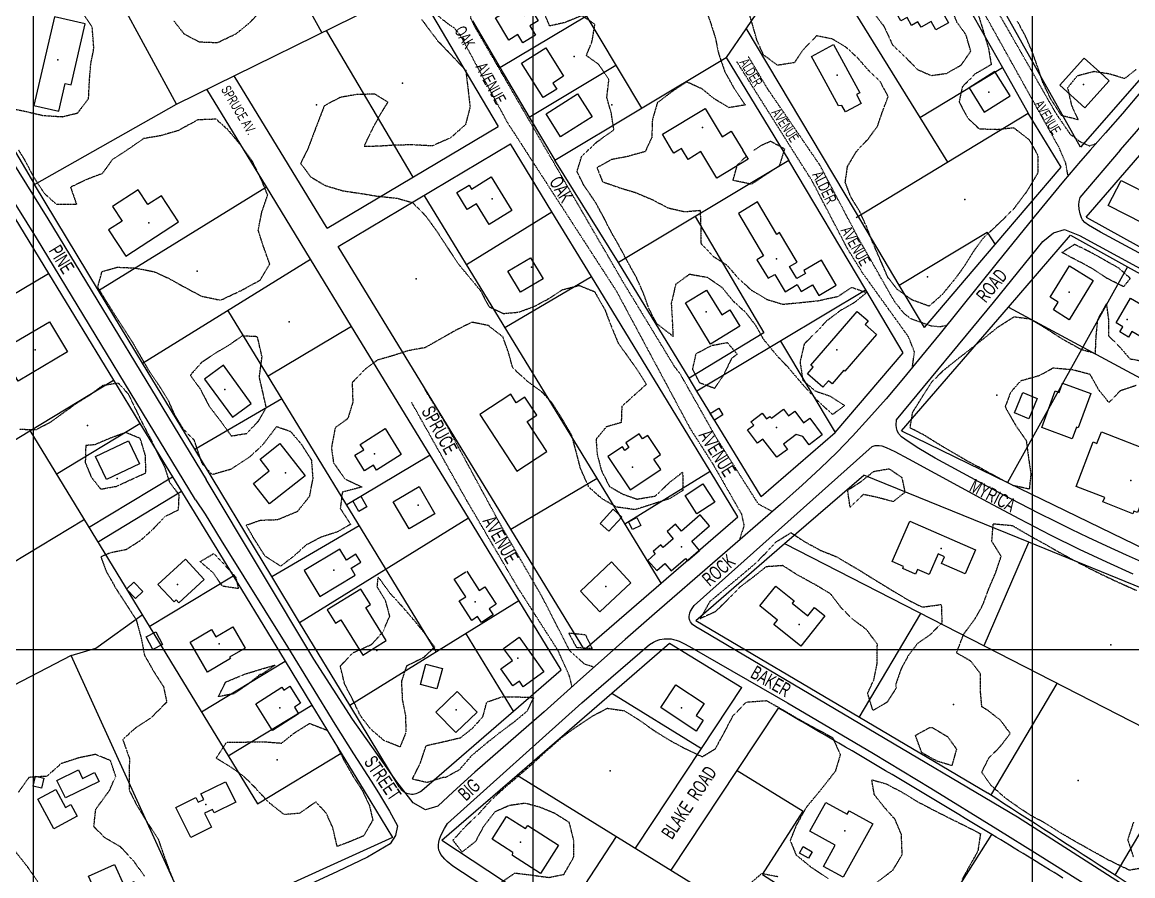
# Model space of a CAD drawing. Extents: x 1222984 to 1232016, y 177984 to 184016.
# Drawn here: x 1224489 to 1225600, y 179274 to 180128 of the extents above; entities that cross this region are included whole.
import ezdxf

# ---------------------------------------------------------------- set-up
doc = ezdxf.new("R2010")
doc.units = 0
doc.header["$MEASUREMENT"] = 0
doc.linetypes.add('BORDER', pattern=[0.625, 0.125, -0.125, 0.125, -0.125, 0, -0.125])
doc.linetypes.add('DASHED', pattern=[0.5, 0.25, -0.25])
doc.layers.get('0').update_dxf_attribs({"linetype": 'CONTINUOUS'})
for name, color, linetype in [('BLDGS', 4, 'CONTINUOUS'), ('GRIDS', 2, 'CONTINUOUS'), ('ID-SYB', 5, 'CONTINUOUS'), ('LOT-D', 7, 'CONTINUOUS'), ('LOT-L', 1, 'CONTINUOUS'), ('ROAD', 5, 'CONTINUOUS'), ('ROAD-D', 3, 'DASHED'), ('ROAD-N', 6, 'CONTINUOUS'), ('TREE-L', 3, 'BORDER')]:
    doc.layers.add(name, color=color, linetype=linetype)

# ---------------------------------------------------------------- blocks, each defined once
blk = doc.blocks.new('IP')
blk.add_point((0, 0))
blk = doc.blocks.new('ID')
at = {"layer": 'ID-SYB'}
blk.add_blockref('IP', (0, 0), dxfattribs=at)

msp = doc.modelspace()

# ---------------------------------------------------------------- linework, layer by layer
at = {"layer": 'BLDGS'}
for points, elevation in [([(1225397.2, 180160.5), (1225415.8, 180127.6), (1225403.2, 180120.5), (1225398.7, 180128.8), (1225388.5, 180123), (1225385.3, 180128.6), (1225378.9, 180124.9), (1225374.4, 180132.9), (1225368.2, 180129.4), (1225361.9, 180140.4), (1225397.2, 180160.5)], 141.4), ([(1224962.6, 180132.6), (1224984.9, 180145.8), (1224991.3, 180134.8), (1224999.3, 180139.5), (1225005.2, 180129.4), (1224996.9, 180124.5), (1225002.6, 180115), (1224989.7, 180107.4), (1224984.9, 180115.6), (1224975.8, 180110.2), (1224962.6, 180132.6)], 152.3), ([(1224551.8, 180126.3), (1224520.9, 180133.5), (1224500.3, 180044.7), (1224525.3, 180038.9), (1224531.7, 180066.6), (1224537.6, 180065.3), (1224551.8, 180126.3)], 51.4), ([(1225012.9, 180102.4), (1225030.7, 180074), (1225019.9, 180067.2), (1225023.8, 180061.2), (1225010.1, 180052.6), (1224988.4, 180087.1), (1225012.9, 180102.4)], 151.1), ([(1225328.5, 180046.8), (1225312.8, 180038.2), (1225309.1, 180044.7), (1225305.8, 180044.3), (1225287.3, 180078.1), (1225278.8, 180093.6), (1225300.8, 180105.8), (1225327.3, 180057.5), (1225323.7, 180055.6), (1225328.5, 180046.8)], 142.1), ([(1225567.3, 180078), (1225551.7, 180092.1), (1225550.9, 180091.1), (1225527.5, 180065), (1225552.5, 180042.5), (1225576.8, 180069.5), (1225567.3, 180078)], 134.7), ([(1225477.5, 180054.4), (1225462.4, 180078.6), (1225436.5, 180062.3), (1225451.6, 180038.1), (1225477.5, 180054.4)], 139.8), ([(1225013.1, 180036.3), (1225044.5, 180056.2), (1225059.1, 180033.3), (1225027.6, 180013.4), (1225013.1, 180036.3)], 150.9), ([(1225129.5, 180016), (1225172.2, 180041.7), (1225189.2, 180013.4), (1225198.4, 180018.9), (1225209.9, 179999.9)], 147.9), ([(1225139.1, 179999.9), (1225129.5, 180016)], 147.9), ([(1225146.1, 180000.1), (1225140.9, 179997), (1225139, 180000.1)], 147.9), ([(1225149.8, 179999.9), (1225148.7, 180001.7), (1225145.8, 179999.9)], 147.9), ([(1225209.8, 180000.1), (1225215.3, 179991), (1225183.9, 179972), (1225168, 179998.5), (1225155.2, 179990.8), (1225149.7, 180000.1)], 147.9), ([(1224978.9, 179939.7), (1224956.1, 179925.6), (1224943.3, 179946.4), (1224934.1, 179940.7), (1224923.8, 179957.5), (1224936, 179964.9), (1224938.3, 179961.1), (1224958.2, 179973.2), (1224978.9, 179939.7)], 161.1), ([(1225588.7, 179969.7), (1225623.3, 179952.1), (1225622.1, 179949.7), (1225630.4, 179945.5), (1225620.1, 179925.4), (1225612.3, 179929.3), (1225611, 179926.7), (1225575.9, 179944.6), (1225588.7, 179969.7)], 133.4), ([(1224592.3, 179893.8), (1224645, 179928.3), (1224628, 179954.4), (1224614.4, 179945.5), (1224604.7, 179960.4), (1224579.1, 179943.5), (1224588.6, 179929), (1224575.1, 179920.2), (1224592.3, 179893.8)], 52.5), ([(1225205.7, 179936.7), (1225230.9, 179894.3), (1225224.2, 179890.3), (1225235.3, 179871.7), (1225242.2, 179875.6), (1225252.5, 179858.2), (1225264.6, 179865.4), (1225268.6, 179858.6), (1225279.8, 179865.3), (1225286.2, 179854.5), (1225303.6, 179864.8), (1225288.7, 179889.8), (1225271.1, 179879.5), (1225272.7, 179876.6), (1225264.1, 179871.5), (1225256.9, 179883.6), (1225264.4, 179887.9), (1225246.9, 179917.4), (1225244.1, 179915.7), (1225224.9, 179948.1), (1225205.7, 179936.7)], 144.3), ([(1225010.1, 179871.1), (1224987.5, 179857.7), (1224974.8, 179879), (1224997.4, 179892.3), (1225010.1, 179871.1)], 149.8), ([(1225560.7, 179869.5), (1225536.6, 179830.3), (1225520.9, 179840), (1225525.8, 179847.9), (1225517.7, 179852.8), (1225536.9, 179884.2), (1225560.7, 179869.5)], 134.9), ([(1225207.1, 179823.8), (1225177.6, 179805.7), (1225152.5, 179847), (1225173.8, 179859.9), (1225188.9, 179835.2), (1225197.2, 179840.2), (1225207.1, 179823.8)], 145.7), ([(1225598.1, 179851.8), (1225619.7, 179839.3), (1225612.8, 179827.4), (1225618.7, 179823.9), (1225611.5, 179811.5), (1225599.5, 179818.5), (1225596.2, 179812.9), (1225587.4, 179818.2), (1225590.3, 179823.2), (1225583.7, 179827.1), (1225598.1, 179851.8)], 132.5), ([(1225278.2, 179784.6), (1225324.5, 179838.4), (1225335.4, 179829), (1225332.4, 179825.5), (1225344, 179815.4), (1225312.3, 179778.7), (1225311.1, 179779.8), (1225299.4, 179766.2), (1225295.8, 179769.2), (1225290.2, 179762.8), (1225274.7, 179776.2), (1225280.3, 179782.7), (1225278.2, 179784.6)], 140), ([(1224475.8, 179804.4), (1224516.1, 179828.3), (1224533.9, 179798.2), (1224484.7, 179768.9), (1224472.6, 179789.2), (1224481.6, 179794.5), (1224475.8, 179804.4)], 51.9), ([(1224671.3, 179770.9), (1224699.1, 179732.8), (1224717.9, 179746.5), (1224690.2, 179784.7), (1224671.3, 179770.9)], 49.5), ([(1225539.6, 179711.1), (1225509.3, 179722.2), (1225522.8, 179758.9), (1225526.7, 179757.4), (1225530.1, 179766.9), (1225558.4, 179756.5), (1225545.8, 179722.1), (1225543.9, 179722.8), (1225539.6, 179711.1)], 134.6), ([(1224946.7, 179735.4), (1224983.8, 179678.8), (1225013.7, 179698.3), (1224994.1, 179728.4), (1225003.7, 179734.6), (1224991.9, 179752.7), (1224983.3, 179747.1), (1224977.8, 179755.7), (1224946.7, 179735.4)], 147.6), ([(1225496.3, 179731.2), (1225482, 179737.2), (1225490.5, 179757.3), (1225504.8, 179751.3), (1225496.3, 179731.2)], 132.9), ([(1225185.9, 179741.7), (1225190.1, 179735.1), (1225181.6, 179729.8), (1225177.4, 179736.4), (1225185.9, 179741.7)], 136.7), ([(1225244, 179692.5), (1225230.2, 179710.7), (1225224.7, 179706.7), (1225214.6, 179719.9), (1225220.9, 179724.6), (1225218.2, 179728.1), (1225229.5, 179736.7), (1225233.8, 179731), (1225237.2, 179733.5), (1225238.6, 179731.7), (1225250.8, 179740.7), (1225255.9, 179734), (1225262, 179738.8), (1225270.9, 179726.9), (1225277.1, 179731.7), (1225289.6, 179715), (1225276.5, 179705.1), (1225270.1, 179713.5), (1225263.5, 179715.5), (1225250.6, 179705.8), (1225254.7, 179700.5), (1225244, 179692.5)], 138.3), ([(1224852, 179721.2), (1224868.2, 179695.4), (1224843.3, 179679.8), (1224840.2, 179684.8), (1224831.2, 179679.1), (1224821.7, 179694.5), (1224830.5, 179700), (1224827.1, 179705.5), (1224852, 179721.2)], 148.4), ([(1224606, 179686), (1224573.2, 179670.3), (1224562.1, 179693.3), (1224595, 179709.1), (1224606, 179686)], 64.6), ([(1225075, 179693.3), (1225097.2, 179660), (1225127.9, 179680.4), (1225121.1, 179690.7), (1225127.8, 179695.2), (1225114.9, 179714.4), (1225109.6, 179710.9), (1225106.2, 179716), (1225092.9, 179707.1), (1225096.1, 179702.2), (1225091.9, 179699.4), (1225089.5, 179703.1), (1225075, 179693.3)], 142.1), ([(1225623.1, 179683.4), (1225605, 179637.2), (1225601.5, 179638.6), (1225600.5, 179636.1), (1225570.5, 179647.8), (1225572.3, 179652.2), (1225543.6, 179663.4), (1225560.9, 179707.9), (1225564.5, 179706.5), (1225569, 179717.9), (1225622.3, 179697.2), (1225617.6, 179685.5), (1225623.1, 179683.4)], 131.2), ([(1224746.7, 179706.2), (1224772, 179674), (1224736.2, 179645.8), (1224720.1, 179666.3), (1224735.9, 179678.9), (1224726.8, 179690.5), (1224746.7, 179706.2)], 150.9), ([(1225152.2, 179654.2), (1225170, 179666), (1225181.9, 179647.7), (1225164.1, 179636), (1225152.2, 179654.2)], 139.1), ([(1224833.6, 179642.8), (1224825.5, 179638.4), (1224819.6, 179649.1), (1224827.7, 179653.6), (1224833.6, 179642.8)], 144.8), ([(1224860, 179647.9), (1224886, 179663.2), (1224901.8, 179636.1), (1224875.9, 179620.9), (1224860, 179647.9)], 147.4), ([(1225067.3, 179626.4), (1225080.4, 179640.5), (1225088.9, 179632.6), (1225075.9, 179618.5), (1225067.3, 179626.4)], 139.1), ([(1225108, 179624.4), (1225099.7, 179620.2), (1225095.7, 179627.9), (1225103.9, 179632.2), (1225108, 179624.4)], 138.1), ([(1225123.9, 179579.1), (1225131.9, 179586.1), (1225138.2, 179578.9), (1225152.5, 179591.2), (1225154.6, 179588.8), (1225166.8, 179599.4), (1225158.9, 179608.5), (1225176.7, 179624), (1225167.3, 179634.8), (1225148.7, 179618.6), (1225142.8, 179625.5), (1225134.3, 179618.1), (1225140.4, 179611), (1225130.3, 179602.1), (1225127.9, 179604.8), (1225120.4, 179598.2), (1225122.4, 179595.8), (1225114.9, 179589.3), (1225123.9, 179579.1)], 139.6), ([(1225377.2, 179628.5), (1225443.1, 179600), (1225432.6, 179575.9), (1225409, 179586.2), (1225412, 179593), (1225405.6, 179595.8), (1225396.6, 179575.2), (1225384.8, 179580.3), (1225382.8, 179575.5), (1225370.1, 179581.1), (1225371, 179583.3), (1225359.7, 179588.2), (1225377.2, 179628.5)], 149.5), ([(1224806.7, 179600.7), (1224771, 179579.1), (1224786.7, 179553.2), (1224822.1, 179574.6), (1224817.9, 179581.7), (1224827.7, 179587.6), (1224822.8, 179595.5), (1224813.3, 179589.7), (1224806.7, 179600.7)], 144.1), ([(1224645.5, 179546.9), (1224670.8, 179570.3), (1224652, 179590.6), (1224624.6, 179565.3), (1224640.7, 179547.9), (1224642.8, 179549.9), (1224645.5, 179546.9)], 145.4), ([(1225078.6, 179587.8), (1225098.1, 179567), (1225066.9, 179537.7), (1225047.4, 179558.5), (1225078.6, 179587.8)], 142.4), ([(1224933.8, 179578.5), (1224946.1, 179559.3), (1224951.8, 179563), (1224963.2, 179545.4), (1224956.2, 179540.9), (1224960.1, 179534.9), (1224948.3, 179527.2), (1224944.5, 179533.1), (1224938.7, 179529.3), (1224926.2, 179548.7), (1224932.7, 179552.9), (1224921.2, 179570.6)], 143.7), ([(1224921.2, 179570.6), (1224932.8, 179578)], 144.3), ([(1224602.2, 179551.1), (1224593, 179560.4), (1224600.3, 179567.6), (1224609.5, 179558.3), (1224602.2, 179551.1)], 138.6), ([(1224827.7, 179560.6), (1224794, 179539.7), (1224802.3, 179526.5), (1224807.7, 179529.8), (1224829.5, 179494.6), (1224853.1, 179509.3), (1224832.6, 179542.2), (1224837.4, 179545.2), (1224827.7, 179560.6)], 143.2), ([(1225292.2, 179533.7), (1225268, 179503.6), (1225241.2, 179525.2), (1225244.7, 179529.6), (1225227.2, 179543.8), (1225243.1, 179563.5), (1225261.3, 179548.9), (1225259.4, 179546.5), (1225275, 179533.9), (1225281.7, 179542.2), (1225292.2, 179533.7)], 137.6), ([(1224674.1, 179477.6), (1224656.7, 179507.5), (1224678.3, 179520.1), (1224682.5, 179512.8), (1224699.5, 179522.7), (1224711.9, 179501.6), (1224696.3, 179492.5), (1224697.2, 179491.1), (1224674.1, 179477.6)], 144.9), ([(1224629.2, 179505.3), (1224619.5, 179500), (1224612.8, 179512.7), (1224622.6, 179517.9), (1224629.2, 179505.3)], 139.2), ([(1224986.2, 179512.5), (1225011, 179477.7), (1224990.3, 179462.9), (1224986.5, 179468.5), (1224979.9, 179463.9), (1224967.9, 179480.7), (1224979.5, 179489), (1224970.6, 179501.3), (1224986.2, 179512.5)], 142.9), ([(1224909.3, 179481.1), (1224903.9, 179460.7), (1224887.3, 179465.1), (1224892.7, 179485.5), (1224909.3, 179481.1)], 139.6), ([(1225143.1, 179464.9), (1225171.3, 179446.1), (1225163.3, 179434.2), (1225170.5, 179429.4), (1225163.3, 179418.5), (1225127.9, 179442.2), (1225143.1, 179464.9)], 142.1), ([(1224756.6, 179463.3), (1224767.4, 179446.3), (1224761.1, 179442.3), (1224765.2, 179435.7), (1224739.2, 179419.2), (1224722.4, 179445.8), (1224748.7, 179462.4), (1224750.5, 179459.4), (1224756.6, 179463.3)], 140), ([(1224924, 179458), (1224944, 179437.5), (1224922.9, 179416.9), (1224902.9, 179437.5), (1224924, 179458)], 144.1), ([(1224532, 179351.6), (1224523.5, 179369.1), (1224545.1, 179379.6), (1224549.1, 179371.1), (1224561.2, 179377), (1224565.6, 179368), (1224532, 179351.6)], 136.1), ([(1224508, 179361.4), (1224499.7, 179363.3), (1224501.9, 179373.4), (1224510.2, 179371.5), (1224508, 179361.4)], 136.6), ([(1224657.4, 179311.8), (1224642.5, 179342.1), (1224662.6, 179352), (1224664.9, 179347.3), (1224670.5, 179350), (1224667.6, 179355.7), (1224692.2, 179367.8), (1224702.4, 179347.2), (1224680.9, 179336.7), (1224679.2, 179340.1), (1224671.3, 179336.2), (1224678.3, 179322.2), (1224657.4, 179311.8)], 138.5), ([(1224504.4, 179350.4), (1224522.5, 179360.1), (1224532.1, 179342.1), (1224537.5, 179345), (1224543.7, 179333.3), (1224520.3, 179320.7), (1224504.4, 179350.4)], 136.4), ([(1225293.3, 179347.1), (1225314.6, 179335.3), (1225316.5, 179338.6), (1225340.1, 179325.5), (1225310.4, 179272.1), (1225290.7, 179282.9), (1225302.5, 179304.2), (1225277.2, 179318.2), (1225293.3, 179347.1)], 135.2), ([(1225025.6, 179304.3), (1225007.5, 179275.8), (1224979.4, 179293.8), (1224979.8, 179296.9), (1224959, 179310.3), (1224973.5, 179333), (1224992.6, 179320.8), (1224994.7, 179324.1), (1225025.6, 179304.3)], 147.7), ([(1225279.6, 179297.7), (1225275.8, 179291.2), (1225266.7, 179296.4), (1225270.5, 179302.9), (1225279.6, 179297.7)], 128.9), ([(1224581, 179284.8), (1224590.6, 179263.4), (1224600.8, 179267.8), (1224606, 179256.2), (1224569.9, 179240.1), (1224555.2, 179273.3), (1224581, 179284.8)], 141.4)]:
    msp.add_lwpolyline(points, dxfattribs=dict(at, elevation=elevation))
at = {"layer": 'GRIDS'}
for points in [[(1224500, 180000), (1224500, 182000)], [(1225000, 182000), (1225000, 180000)], [(1225500, 180000), (1225500, 182000)], [(1224500, 178000), (1224500, 180000)], [(1225000, 180000), (1225000, 178000)], [(1225500, 178000), (1225500, 180000)], [(1223000, 179500), (1226000, 179500)]]:
    msp.add_lwpolyline(points, dxfattribs=at)
at = {"layer": 'LOT-L'}
for p, q in [((1224788.6, 180117.6), (1224692.5, 180292.4)), ((1224997.2, 180229.8), (1225108.5, 180041.9)), ((1224643.2, 180046), (1224552.4, 180213.5)), ((1225275.5, 180213), (1225213, 180121.4)), ((1225275.5, 180213), (1225415, 179988)), ((1225406.7, 180195.1), (1225469.9, 180082.7)), ((1224881.6, 180164.8), (1224909, 180118.4)), ((1224643.2, 180046), (1224861.2, 180153.3)), ((1224966.8, 180082.7), (1225053.6, 180134.6)), ((1225548.1, 180003), (1225474.3, 180134.4)), ((1224939.3, 180129.3), (1224966.8, 180082.7)), ((1225213, 180121.4), (1225193.4, 180092.7)), ((1225322.8, 179938.5), (1225213.5, 180122.2)), ((1224793.3, 180119.1), (1224879.8, 179972.9)), ((1224909, 180118.4), (1224938.4, 180068.6)), ((1225647.6, 180117), (1225548.1, 180003)), ((1224417.5, 180107.5), (1224501, 179965.5)), ((1225021.7, 179989.9), (1225193.4, 180092.7)), ((1225193.4, 180092.7), (1225256, 179989.7)), ((1224966.8, 180082.7), (1224996.2, 180033)), ((1224996.2, 180033), (1225083, 180084.9)), ((1225387.3, 180032.6), (1225469.9, 180082.7)), ((1225469.9, 180082.7), (1225495.6, 180036.9)), ((1224794, 179921.8), (1224700.9, 180074.4)), ((1224938.4, 180068.6), (1224965.1, 180023.6)), ((1224733.1, 179963.4), (1224673.6, 180060.9)), ((1224501, 179965.5), (1224643.2, 180046)), ((1224996.2, 180033), (1225021.7, 179989.9)), ((1225323.5, 179932.6), (1225495.6, 180036.9)), ((1225528.7, 179983), (1225495.6, 180036.9)), ((1224794, 179921.8), (1224965.1, 180023.6)), ((1224805.1, 179903.6), (1224977.5, 180006.2)), ((1225019, 179938.2), (1224977.5, 180006.2)), ((1225553.6, 179932.8), (1225611.7, 180000)), ((1225085.6, 179887.6), (1225021.7, 179989.9)), ((1225256, 179989.7), (1225085.6, 179887.6)), ((1225333.1, 179860.1), (1225256, 179989.7)), ((1225462.6, 179905.5), (1225528.7, 179983)), ((1224565.2, 179859.4), (1224501, 179965.5)), ((1224565.2, 179859.4), (1224733.1, 179963.4)), ((1224777.3, 179890.9), (1224733.1, 179963.4)), ((1225128.2, 179566.4), (1224891.2, 179954.9)), ((1224476.6, 179939.6), (1224515.1, 179876.4)), ((1224933.5, 179885.6), (1225019, 179938.2)), ((1225058.6, 179873.4), (1225019, 179938.2)), ((1225162.4, 179933.7), (1225231, 179817.2)), ((1225366.5, 179865), (1225322.8, 179938.5)), ((1225553.6, 179932.8), (1225678.9, 179863.7)), ((1225366.5, 179865), (1225454.5, 179917.8)), ((1225454.5, 179917.8), (1225462.6, 179905.5)), ((1225476.1, 179842.9), (1225538.2, 179914.9)), ((1225538.2, 179914.9), (1225595.1, 179883.2)), ((1224977.8, 179620.5), (1224805.1, 179903.6)), ((1225391.9, 179822.3), (1225462.6, 179905.5)), ((1224609.2, 179786.8), (1224777.3, 179890.9)), ((1224818.4, 179823.6), (1224777.3, 179890.9)), ((1225156.2, 179771.9), (1225085.6, 179887.6)), ((1224435.4, 179829.3), (1224515.1, 179876.4)), ((1224515.1, 179876.4), (1224580.2, 179769.7)), ((1225595.1, 179883.2), (1225475.1, 179667.3)), ((1225595.1, 179883.2), (1225646.1, 179854.9)), ((1224971.9, 179822.6), (1225058.6, 179873.4)), ((1225177.4, 179678.6), (1225058.6, 179873.4)), ((1225391.9, 179822.3), (1225366.5, 179865)), ((1224609.2, 179786.8), (1224565.2, 179859.4)), ((1225333.5, 179860.3), (1225164.1, 179758.8)), ((1225370.5, 179797.2), (1225333.1, 179860.1)), ((1225369, 179718.9), (1225476.1, 179842.9)), ((1225476.1, 179842.9), (1225992.6, 179564.2)), ((1224903.1, 179498.1), (1224694.6, 179839.8)), ((1224818.4, 179823.6), (1224734.8, 179773.9)), ((1224897.1, 179694.5), (1224818.4, 179823.6)), ((1225231, 179817.2), (1225156.2, 179771.9)), ((1225247.6, 179808.8), (1225302.4, 179717.3)), ((1225302.4, 179717.3), (1225370.5, 179797.2)), ((1224661.4, 179700.6), (1224609.2, 179786.8)), ((1224496.4, 179719), (1224580.2, 179769.7)), ((1224580.2, 179769.7), (1224606.5, 179726.5)), ((1225164.1, 179758.8), (1225156.2, 179771.9)), ((1225228.5, 179653.3), (1225164.1, 179758.8)), ((1224661.4, 179700.6), (1224748.5, 179751.4)), ((1224522.7, 179675.8), (1224606.5, 179726.5)), ((1224606.5, 179726.5), (1224639.1, 179673.1)), ((1224273.3, 179583.9), (1224496.4, 179719)), ((1224496.3, 179719.2), (1224724.2, 179345.6)), ((1225228.5, 179653.3), (1225302.4, 179717.3)), ((1225369, 179718.9), (1225475.1, 179667.3)), ((1224738.6, 179573.2), (1224661.4, 179700.6)), ((1224897.1, 179694.5), (1224813.6, 179644.8)), ((1224935.3, 179631.9), (1224897.1, 179694.5)), ((1225091.9, 179626), (1225177.4, 179678.6)), ((1225205.2, 179633), (1225177.4, 179678.6)), ((1224555, 179622.2), (1224639.1, 179673.1)), ((1224639.1, 179673.1), (1224699.7, 179573.8)), ((1224977.8, 179620.5), (1225064.1, 179671.5)), ((1225251.8, 179606.2), (1225331.1, 179674.8)), ((1225496.2, 179607.5), (1225331.1, 179674.8)), ((1225475.1, 179667.3), (1225732.2, 179542.5)), ((1224564.2, 179607.7), (1224648, 179658.5)), ((1224766.4, 179527.3), (1224935.3, 179631.9)), ((1224959.7, 179591.9), (1224935.3, 179631.9)), ((1225051.5, 179500), (1225205.2, 179633)), ((1224331, 179497.4), (1224550.2, 179630.1)), ((1224738.6, 179573.2), (1224826.1, 179624.2)), ((1225051.4, 179499.9), (1224977.8, 179620.5)), ((1225162.9, 179529.2), (1225251.8, 179606.2)), ((1225251.8, 179606.2), (1225655.9, 179399)), ((1225451.7, 179504.1), (1225496.2, 179607.5)), ((1225721.2, 179515.9), (1225496.2, 179607.5)), ((1224985.7, 179549.3), (1224959.7, 179591.9)), ((1224615.9, 179523.1), (1224699.7, 179573.8)), ((1224699.7, 179573.8), (1224751.8, 179488.4)), ((1224766.4, 179527.3), (1224738.6, 179573.2)), ((1224816.6, 179444.5), (1224985.7, 179549.3)), ((1225028.1, 179479.7), (1224985.7, 179549.3)), ((1224562.4, 179501.4), (1224608.7, 179534.9)), ((1225326.5, 179432.2), (1225388.2, 179536.3)), ((1224816.6, 179444.5), (1224766.4, 179527.3)), ((1225162.9, 179529.2), (1225326.7, 179432.5)), ((1224980.5, 179438.5), (1224932.7, 179516.4)), ((1225723.8, 179514.5), (1225582.6, 179274.4)), ((1224537.6, 179494.1), (1224562.4, 179501.4)), ((1225078.9, 179456.5), (1225136.8, 179506.6)), ((1225136.8, 179506.6), (1225209.2, 179462.1)), ((1224537.6, 179494.1), (1224386.9, 179415.8)), ((1224661.6, 179222.4), (1224537.6, 179494.1)), ((1224668, 179437.7), (1224751.8, 179488.4)), ((1224751.8, 179488.4), (1224778.7, 179444.3)), ((1224980.5, 179438.5), (1225028.1, 179479.7)), ((1225458.4, 179354.1), (1225524.8, 179466.2)), ((1224984, 179374.4), (1225078.9, 179456.5)), ((1225078.9, 179456.5), (1225168.8, 179401)), ((1225168.8, 179401), (1225209.2, 179462.1)), ((1224694.9, 179393.6), (1224778.7, 179444.3)), ((1224778.7, 179444.3), (1224808, 179396.3)), ((1224866.1, 179362.6), (1224816.6, 179444.5)), ((1224888.8, 179359.1), (1224980.5, 179438.5)), ((1225204.3, 179379.1), (1225245.6, 179441.5)), ((1225326.7, 179432.5), (1225455.1, 179356.6)), ((1225102.7, 179301.2), (1225168.8, 179401)), ((1224724.2, 179345.6), (1224808, 179396.3)), ((1224808, 179396.3), (1224830.9, 179358.8)), ((1225138.2, 179279.3), (1225204.3, 179379.1)), ((1225204.3, 179379.1), (1225270.6, 179338.2)), ((1224908.7, 179309.2), (1224984, 179374.4)), ((1224984, 179374.4), (1225205.8, 179237.6)), ((1224830.9, 179358.8), (1224859.5, 179311.8)), ((1225229.9, 179275), (1225270.6, 179338.2)), ((1224859.5, 179311.8), (1224661.6, 179222.4)), ((1224908.7, 179309.2), (1225029.3, 179230.1)), ((1225029.3, 179230.1), (1225083.6, 179313)), ((1225374.8, 179181.8), (1225459.3, 179315)), ((1225229.9, 179275), (1225586.7, 179045.4))]:
    msp.add_line(p, q, dxfattribs=at)
for centre, radius, start, end in [((1219638.1, 169726.6), 11217.1, 58.73745, 60.0062), ((1224879, 179370.4), 15, 211.2055, 310.8924), ((1402409.2, 453496.4), 326290.2, 237.158226, 237.184865), ((1219638.1, 169726.6), 11217.1, 58.31121, 58.73745), ((1402409.2, 453496.4), 326290.2, 237.184865, 237.195021)]:
    msp.add_arc(centre, radius, start, end, dxfattribs=at)
at = {"layer": 'ROAD'}
for points, elevation in [([(1225779.2, 180395.9), (1225719, 180261.6), (1225688.1, 180193.5), (1225676.7, 180168.8), (1225667.4, 180149.1), (1225659.8, 180133.6), (1225653.5, 180121.2), (1225647.8, 180111.1), (1225642.2, 180102.1), (1225636, 180093.1), (1225628.5, 180083.2), (1225619.6, 180071.9), (1225609.8, 180060), (1225590.2, 180036.8), (1225573.2, 180017.2), (1225557.7, 179999.9)], 125.5), ([(1225587.9, 179999.9), (1225604.3, 180019.1), (1225612.8, 180029.3), (1225621.6, 180040.3), (1225630.8, 180052.4), (1225640.4, 180065.5), (1225650.2, 180079.7), (1225660.2, 180095.2), (1225670.3, 180111.8), (1225680.6, 180130.1), (1225691.5, 180150.6), (1225703.3, 180174.2), (1225716.4, 180201.4), (1225730.6, 180231.7), (1225744.9, 180263.1), (1225770.7, 180320.7), (1225789.1, 180362.6), (1225803, 180395.1)], 124.9), ([(1224662.2, 179650.1), (1224502.9, 179912.3), (1224463.7, 179975), (1224446.4, 180000.1)], 35.5), ([(1224471.7, 180000.1), (1224514.5, 179931.3), (1224672.9, 179670.3)], 41), ([(1225557.8, 180000.1), (1225548, 179989), (1225531, 179968.9), (1225501.7, 179933.3), (1225464.6, 179887.5), (1225407.5, 179816.4), (1225389, 179793.7), (1225371, 179771.8), (1225353.4, 179751.2), (1225336.3, 179731.7), (1225319.8, 179713.7), (1225304, 179697.3), (1225287.8, 179681.5), (1225269.6, 179664.7), (1225247.8, 179645.2), (1225121.5, 179535.8), (1225092.3, 179510.2), (1225047.7, 179470.4), (1225011.1, 179437.6), (1224941.8, 179377.4), (1224920.1, 179357.8), (1224904.6, 179343.3)], 125.5), ([(1225547.6, 179952.5), (1225588.1, 180000.1)], 124.9), ([(1226000.1, 179684.5), (1225966.7, 179702.9), (1225896.8, 179740.9), (1225636.9, 179880.7), (1225593.3, 179904.3), (1225568.2, 179918), (1225556.2, 179924.8), (1225552.3, 179927.5), (1225550.1, 179930.4), (1225549.2, 179932.2), (1225548.3, 179934.1), (1225547.6, 179936.2), (1225546.6, 179940.9), (1225546.4, 179945.3), (1225546.8, 179948.7), (1225547.6, 179952.5)], 98.5), ([(1225510.4, 179908.4), (1225521, 179917.1), (1225532, 179920.4), (1225547.1, 179914.5)], 126.7), ([(1225547.1, 179914.5), (1225862.9, 179742.7), (1226000.1, 179665.6)], 124.6), ([(1225461.1, 179847.6), (1225510.4, 179908.4)], 126.8), ([(1225363.9, 179730), (1225461.1, 179847.6)], 129.5), ([(1225615.3, 179585.2), (1225594.2, 179594.5), (1225574.3, 179603.6), (1225555.9, 179612.1), (1225538.9, 179620.3), (1225522.9, 179628.1), (1225506.6, 179636.3), (1225468.8, 179656), (1225446.2, 179668), (1225402.6, 179691.8), (1225386.2, 179701.3), (1225375.4, 179708.2), (1225369, 179713), (1225365.9, 179716.4), (1225364.5, 179719.3), (1225363.9, 179721.9), (1225363.6, 179724.7), (1225363.9, 179730)], 98.5), ([(1225161.3, 179544.2), (1225339.4, 179703.3)], 129.5), ([(1225339.4, 179703.3), (1225342.6, 179704.3), (1225344.4, 179704.5), (1225346.5, 179704.5), (1225349.1, 179704), (1225353.7, 179702.3), (1225362.1, 179698.3), (1225376, 179690.9), (1225455.1, 179647.9), (1225487, 179630.9), (1225517.8, 179615), (1225546.7, 179600.7), (1225574.1, 179587.8), (1225600.5, 179575.8)], 128.7), ([(1224863.7, 179367.8), (1224819.3, 179430.5), (1224780.6, 179490.4), (1224672.9, 179670.3)], 128.7), ([(1224662.2, 179650.1), (1224671.7, 179635.6), (1224687.9, 179609.1), (1224754.1, 179502.9), (1224801.6, 179425.5), (1224820.4, 179395.7), (1224838, 179368.2), (1224845.3, 179356.5), (1224856.3, 179338.2), (1224864.5, 179323.6)], 147.4), ([(1225169.4, 179519), (1225163, 179522.9), (1225159.7, 179525.3), (1225158.6, 179526.5), (1225157.8, 179527.7), (1225157.1, 179529), (1225156.7, 179530.3), (1225156.4, 179531.8), (1225156.3, 179533.4), (1225156.5, 179535), (1225157, 179536.7), (1225157.8, 179538.5), (1225160, 179542.3), (1225161.3, 179544.2)], 128.7), ([(1225116.7, 179505), (1225120.7, 179507.5), (1225122.7, 179508.6), (1225124.8, 179509.5), (1225126.9, 179510.2), (1225131.3, 179510.9), (1225135.9, 179510.9), (1225138.3, 179510.7), (1225140.8, 179510.3), (1225143.4, 179509.6), (1225146.2, 179508.5), (1225152.4, 179505.5), (1225159, 179501.8)], 130), ([(1226000.1, 179007.6), (1225824, 179115.1), (1225485, 179332.3), (1225169.4, 179519)], 99.9), ([(1224914.4, 179325.8), (1225049, 179446.8), (1225116.7, 179505)], 127.9), ([(1225159, 179501.8), (1225254.7, 179446.7), (1225284.7, 179429.2), (1225340.8, 179396.1), (1225398.2, 179361.4), (1225465.4, 179319.9), (1225505, 179295.3), (1225600.2, 179235.4), (1225761.7, 179132.8), (1225806.3, 179104.7), (1225871, 179064.4), (1225917.2, 179035.9), (1225979.7, 178996.6), (1226000.1, 178983.5)], 128.2), ([(1224904.6, 179343.3), (1224892.4, 179339.8), (1224880.1, 179346.5), (1224863.7, 179367.8)], 129.8), ([(1224864.5, 179323.6), (1224862.4, 179313.8), (1224857, 179305.7), (1224834.5, 179292.2)], 127.7), ([(1224919.6, 179283.2), (1224914.1, 179287.9), (1224911.7, 179290.2), (1224909.6, 179292.5), (1224907.9, 179294.8), (1224906.7, 179297.1), (1224905.9, 179299.4), (1224905.5, 179301.9), (1224905.5, 179304.5), (1224905.8, 179307.4), (1224906.5, 179310.3), (1224907.4, 179313.1), (1224908.6, 179315.9), (1224911.3, 179321), (1224914.4, 179325.8)], 128), ([(1224834.5, 179292.2), (1224804.3, 179277.9), (1224730.1, 179243.6), (1224698.7, 179228.6), (1224645.1, 179202.5), (1224571.1, 179167.6), (1224544, 179154.9)], 126.3), ([(1226000.1, 178577.3), (1225981.5, 178588.5), (1225956.4, 178604), (1225915.1, 178630.2), (1225888.1, 178647.6), (1225820.3, 178691.9), (1225729.2, 178751.7), (1225478, 178915.5), (1225414.5, 178957.1), (1225297.9, 179034.3), (1225181.6, 179111.3), (1225054.1, 179195.1), (1224919.6, 179283.2)], 97.9)]:
    msp.add_lwpolyline(points, dxfattribs=dict(at, elevation=elevation))
at = {"layer": 'ROAD-D'}
for points, elevation in [([(1225563.4, 180006.3), (1225557, 180004), (1225547.5, 180008.4), (1225538.1, 180015.6), (1225523.7, 180036.6), (1225445.4, 180173.4), (1225399.8, 180242.3), (1225367.1, 180269.2), (1225351.6, 180278), (1225346, 180279.6)], 125.5), ([(1225527.8, 179999.9), (1225526.7, 180002.5), (1225419.8, 180194.3), (1225394.7, 180233.3), (1225367.1, 180254.2), (1225355.1, 180257.5), (1225343.5, 180257.1)], 126), ([(1224942.2, 180122.9), (1224937.9, 180131.8), (1224936.5, 180152.1), (1224934.9, 180156.3), (1224927.6, 180162), (1224914.7, 180168), (1224903, 180159.3), (1224898.9, 180150.9), (1224900.3, 180142), (1224903.2, 180135.9), (1224914.4, 180126.9)], 141.8), ([(1224914.4, 180126.9), (1224921.3, 180122.2), (1224927.3, 180114.7), (1224974.4, 180027.5), (1224992.3, 179999.9)], 142.3), ([(1225013.6, 179999.9), (1224942.2, 180122.9)], 128.7), ([(1225260, 179999.9), (1225204, 180088.7)], 128.5), ([(1225277, 179999.9), (1225235.1, 180061), (1225215.5, 180094)], 127.1), ([(1224992.1, 180000.1), (1225083.3, 179859.2), (1225157.3, 179721.3), (1225180.1, 179685.7), (1225208.7, 179635.7), (1225211.2, 179624), (1225206.5, 179609.5)], 142.3), ([(1225239.6, 179638.1), (1225225.7, 179645.7), (1225183.8, 179711.6), (1225147, 179776.7), (1225142.3, 179782.4), (1225090.5, 179867.5), (1225013.5, 180000.1)], 128.7), ([(1225379.8, 179782.6), (1225381.9, 179798.1), (1225375.9, 179813.1), (1225330.4, 179876.4), (1225314.9, 179901.2), (1225279.5, 179969.1), (1225259.9, 180000.1)], 128.5), ([(1225414, 179824.5), (1225407.2, 179823), (1225398.7, 179823.9), (1225377.7, 179831.4), (1225371.1, 179836.9), (1225361.8, 179848.6), (1225325.8, 179911.8), (1225287.2, 179985), (1225276.8, 180000.1)], 127.1), ([(1225535.6, 179974.3), (1225533.2, 179987.4), (1225527.7, 180000.1)], 126), ([(1225061, 179482.4), (1225051.7, 179485.5), (1225037.1, 179498.3), (1225008.8, 179553.5), (1224967.7, 179624.7), (1224912.3, 179726.9), (1224891.6, 179760.7)], 130.5), ([(1225039.1, 179462.7), (1225036.5, 179473.7), (1225025.1, 179499.1), (1224985.3, 179561.3), (1224933.8, 179649.1), (1224878.3, 179747.8)], 131.1)]:
    msp.add_lwpolyline(points, dxfattribs=dict(at, elevation=elevation))
at = {"layer": 'TREE-L'}
for points, elevation in [([(1225128.5, 180176.7), (1225142.5, 180166.9), (1225156.9, 180159.5), (1225171, 180145), (1225176.8, 180130.4), (1225182.6, 180112.1), (1225185.7, 180096.8), (1225191.9, 180078.7), (1225201.3, 180061.8), (1225212.4, 180045.2), (1225196.3, 180042.5), (1225181.5, 180051.3), (1225169.4, 180061.2), (1225153.8, 180068.3), (1225138.9, 180058.4), (1225124.4, 180047.3), (1225119.5, 180030.3), (1225118.9, 180012.6), (1225112.9, 179999.9)], 140.2), ([(1225339.3, 180139.6), (1225351.3, 180124), (1225359.8, 180105.5), (1225373.2, 180092.8), (1225384.6, 180080.9), (1225398.6, 180074.7), (1225414.1, 180076.9), (1225428.7, 180085.3), (1225438.3, 180099), (1225433.4, 180115.6), (1225424.6, 180127.8), (1225417.5, 180144.7)], 134.1), ([(1224472.9, 180042.5), (1224489.1, 180039.5), (1224509.7, 180034.7), (1224528.9, 180033.5), (1224544.2, 180037.2), (1224555.1, 180051.6), (1224556.1, 180071.4), (1224557.4, 180086.4), (1224560.4, 180102), (1224558.8, 180123.1), (1224549.3, 180137.3)], 49.6), ([(1224640.6, 180129.2), (1224650.5, 180116.5), (1224665.9, 180108.4), (1224684.2, 180107.7), (1224702.8, 180116.5), (1224716.2, 180127.4), (1224729.7, 180141.8)], 49.6), ([(1225055, 179999.9), (1225064.4, 180008.6), (1225081, 180020.3), (1225078.3, 180037.6), (1225073.9, 180052.7), (1225076, 180070.7), (1225065.8, 180085.8), (1225053.4, 180094.6), (1225059.1, 180108.7), (1225062, 180126), (1225048.8, 180134.6), (1225031.9, 180127.7), (1225016.7, 180124.3), (1225009.9, 180140.6)], 140.2), ([(1225324.9, 179999.9), (1225335.7, 180011.5), (1225344.8, 180023.8), (1225350, 180038.9), (1225355.6, 180053.7), (1225347.7, 180068.4), (1225336.4, 180079.3), (1225324.7, 180092.6), (1225312.9, 180103.4), (1225299.3, 180111.4), (1225284, 180114.4), (1225270.5, 180100.7), (1225261.6, 180087.6), (1225244.8, 180084.9), (1225230.8, 180095.2), (1225224.1, 180110.2), (1225219.5, 180126.5), (1225215.1, 180141.3)], 134.1), ([(1225445.9, 180135), (1225450.9, 180118.7), (1225456, 180101.6), (1225458.7, 180085.6), (1225441.9, 180075.8), (1225429.7, 180063.1), (1225426.6, 180048.2), (1225434.8, 180032.6), (1225446.5, 180021.4), (1225464.7, 180020.8), (1225481.1, 180022.5), (1225496.7, 180010.4), (1225502.5, 179999.9)], 134.1), ([(1224888.3, 180131.1), (1224904, 180110.1), (1224921.1, 180092.3), (1224932.7, 180079.9), (1224935.1, 180059.7), (1224937, 180043.1), (1224932.4, 180025.5), (1224917.7, 180012.4), (1224899.2, 180004.2), (1224880.7, 180005.2), (1224862.9, 180005.1), (1224846, 180003.9), (1224830.9, 180003.6), (1224837.8, 180018.2), (1224846.2, 180034), (1224854.8, 180048), (1224841.6, 180056.1), (1224823.2, 180055.6), (1224807.1, 180052.8), (1224791, 180044.3), (1224782.1, 180021.2), (1224774.3, 180000.5), (1224774, 179999.9)], 140.2), ([(1225604.1, 180081), (1225592.3, 180071.6), (1225577, 180076.2), (1225561.6, 180078.6), (1225544.7, 180074.2), (1225535.1, 180062.4), (1225539, 180044.9), (1225545.6, 180030.4), (1225528.9, 180034.7), (1225518.2, 180051.4), (1225510.5, 180067.5), (1225505.4, 180082.7), (1225500.1, 180097.6), (1225493.4, 180113.4), (1225484.8, 180129.3)], 140), ([(1224711, 179999.9), (1224706.5, 180006.2), (1224694.8, 180020.2), (1224682.8, 180031), (1224664.7, 180030.3), (1224644.7, 180019.5), (1224627.2, 180014.4), (1224610.3, 180011.6), (1224595.7, 180001.5), (1224593.3, 179999.9)], 49.6), ([(1224593.7, 180000.1), (1224578.9, 179990.5), (1224568.8, 179976.5), (1224553.4, 179970.7), (1224537.1, 179962.8), (1224543.1, 179945.5), (1224523.2, 179945.5), (1224511, 179956.5), (1224500.4, 179972.9), (1224491.5, 179989.9), (1224485.2, 180000.1)], 49.6), ([(1224661, 179709.6), (1224649.8, 179721.2), (1224641.6, 179734.6), (1224635.3, 179748.8), (1224626.9, 179762.6), (1224616, 179778.6), (1224607.3, 179793.7), (1224599.4, 179807.3), (1224590.9, 179820.5), (1224581.7, 179834.7), (1224572.4, 179849.6), (1224564.3, 179862.7), (1224568.6, 179878.5), (1224583.8, 179882.8), (1224601.2, 179882.1), (1224620.7, 179878.4), (1224635.3, 179871.7), (1224650.3, 179863.4), (1224668.1, 179853.9), (1224687.2, 179849.8), (1224708.2, 179859.7), (1224726.9, 179869.9), (1224736.5, 179886), (1224729.6, 179905.2), (1224725, 179919.8), (1224728.6, 179938.1), (1224734.4, 179955), (1224728.3, 179970.1), (1224718.9, 179989.2), (1224710.9, 180000.1)], 49.6), ([(1224774.1, 180000.1), (1224767.3, 179986.8), (1224777.4, 179973.3), (1224792.1, 179964.6), (1224809.9, 179959.3), (1224828.2, 179956.6), (1224843.9, 179954), (1224864.4, 179951.8), (1224879.5, 179947.5), (1224892.7, 179934), (1224904.2, 179918.1), (1224916.1, 179899.8), (1224925.2, 179886.2), (1224936.5, 179872.5), (1224947.2, 179859.7), (1224955.8, 179843.4), (1224970.4, 179836.5), (1224985.5, 179837.8), (1225000.6, 179843.3), (1225016.5, 179851.8), (1225029.4, 179860.3), (1225046.3, 179864.6), (1225061.5, 179858.4), (1225071.9, 179840.4), (1225077.7, 179825.1), (1225085.2, 179806.9), (1225096.3, 179791.4), (1225105.1, 179779), (1225113.5, 179765.6), (1225100.6, 179754), (1225088.9, 179743.3), (1225088.3, 179727.3), (1225073.3, 179722.9), (1225063.1, 179710.5), (1225064.3, 179695.2), (1225068.5, 179679.2), (1225076.5, 179663.4), (1225089.8, 179655.7), (1225104.1, 179650.7), (1225122.2, 179653.7), (1225137.3, 179667.8), (1225149.8, 179677.7), (1225150, 179659.3), (1225136.6, 179651), (1225118.3, 179645.2), (1225102.3, 179640.1), (1225083.3, 179642.7), (1225068.9, 179651.2), (1225055.9, 179662.6), (1225047.5, 179681.6), (1225043.1, 179698.6), (1225038.7, 179714.9), (1225028.3, 179732.4), (1225019.4, 179746.5), (1225008.7, 179758.1), (1224994.4, 179768.5), (1224979.8, 179782), (1224975.5, 179797.4), (1224970, 179812.9), (1224955.2, 179824.5), (1224938.8, 179827.7), (1224924, 179820.3), (1224907, 179810.8), (1224892.2, 179802.3), (1224875.4, 179799.3), (1224860.1, 179794.3), (1224844.2, 179789.8), (1224831.3, 179780.2), (1224819, 179767.2), (1224819.6, 179747.6), (1224814.6, 179731.3), (1224802, 179722.1), (1224798.2, 179702), (1224800.3, 179687), (1224811.6, 179671), (1224828.8, 179662.8), (1224809.1, 179657.6), (1224807.1, 179641.3), (1224817.4, 179625.4), (1224804, 179617.8), (1224787.7, 179612.5), (1224772.7, 179604.6), (1224760.6, 179593.6), (1224747.4, 179583.5), (1224731.8, 179593.6), (1224721.4, 179610.1), (1224712.9, 179624.6), (1224727, 179629.6), (1224744.3, 179630.2), (1224764.4, 179638.5), (1224776.4, 179653.5), (1224779.9, 179671.4), (1224778.5, 179689.6), (1224768.5, 179705.3), (1224757.6, 179718.1), (1224743.2, 179723.1), (1224728.7, 179704.1), (1224716, 179692.6), (1224697.4, 179680.4), (1224679.1, 179675.2), (1224668.8, 179686.3), (1224662.6, 179704.9), (1224661, 179709.6)], 140.2), ([(1225113, 180000.1), (1225112.2, 179998.5), (1225094.3, 179993.5), (1225078.8, 179990.6), (1225064, 179982.4), (1225069.6, 179968.4), (1225087.9, 179962), (1225102.4, 179957.7), (1225119.4, 179950.5), (1225135.7, 179942.1), (1225152, 179938.4), (1225167.3, 179939.8), (1225167.9, 179924), (1225168.1, 179906.6), (1225180.1, 179893.9), (1225193.8, 179885.2), (1225204.6, 179872.8), (1225217.7, 179860.5), (1225233.9, 179850.7), (1225249.9, 179845.8), (1225266.5, 179847.3), (1225285.4, 179849.3), (1225305.2, 179853.6), (1225319.1, 179862.7), (1225334, 179857.4), (1225321.6, 179847.3), (1225308, 179839.5), (1225294, 179829.1), (1225283.5, 179817.8), (1225271.5, 179806), (1225267.3, 179787.9), (1225270.1, 179769.6), (1225282.6, 179758.9), (1225297.2, 179753.9), (1225312, 179744.3), (1225299.9, 179735.3), (1225288.6, 179745.7), (1225271.9, 179763.1), (1225256, 179781.9), (1225244.5, 179794), (1225231, 179810.4), (1225223.1, 179824.4), (1225213.2, 179837.2), (1225200.5, 179848.8), (1225189.5, 179862.3), (1225174.8, 179872.4), (1225156.5, 179875.6), (1225142.8, 179865.6), (1225138.4, 179846.6), (1225139.3, 179831.5), (1225140.2, 179813.6), (1225124, 179826.1), (1225116.1, 179841.4), (1225110.2, 179857.6), (1225103.5, 179872.6), (1225095.5, 179886.9), (1225086.3, 179904.1), (1225078.6, 179917.5), (1225070.6, 179933.1), (1225062.3, 179948.3), (1225051.1, 179964.5), (1225044.1, 179978.5), (1225048.9, 179994.2), (1225055.2, 180000.1)], 140.2), ([(1225251.4, 180000.1), (1225246.5, 179984.2), (1225232.5, 179975), (1225218.7, 179965.8), (1225200.3, 179969.7), (1225204.5, 179984.9), (1225213.5, 179994)], 135.1), ([(1225221, 179999.9), (1225229.3, 180005.3), (1225237.9, 180009)], 135.1), ([(1225237.9, 180009), (1225251.8, 180001.4), (1225251.4, 179999.9)], 135.1), ([(1225502.4, 180000.1), (1225505.4, 179994.6), (1225505.4, 179977.4), (1225494.4, 179958.8), (1225480.5, 179940.4), (1225463, 179923.4), (1225450.5, 179911.8), (1225441, 179898.8), (1225431.7, 179883.8), (1225422.5, 179871.2), (1225409.6, 179855.4), (1225396.5, 179843.8), (1225379.4, 179850), (1225364.6, 179860.6), (1225355.2, 179872.7), (1225348.2, 179889), (1225340.1, 179907.4), (1225334, 179923.3), (1225327.2, 179938.4), (1225318.1, 179953.3), (1225312.6, 179967.7), (1225314.8, 179983.5), (1225323.8, 179998.8), (1225325, 180000.1)], 134.1), ([(1225591.2, 179863.3), (1225574.5, 179871.7), (1225558.9, 179882), (1225543.1, 179890.3), (1225529.4, 179897.6), (1225542.2, 179905.8), (1225555.6, 179899.3), (1225569.4, 179891.7), (1225586.3, 179882.1), (1225597.9, 179871.7), (1225591.2, 179863.3)], 125.8), ([(1225436.3, 179687.8), (1225420.5, 179697.1), (1225405.9, 179705.7), (1225390.9, 179715), (1225377.5, 179722), (1225380.1, 179737.6), (1225390.8, 179754.8), (1225399.7, 179768.6), (1225411.2, 179779.8), (1225426.4, 179792), (1225439.8, 179802.4), (1225452.5, 179812.5), (1225465.5, 179823), (1225481.7, 179833.3), (1225497.6, 179831.1), (1225516.8, 179819.5), (1225529.4, 179811.3), (1225548.3, 179800.8), (1225563, 179796.5), (1225563.7, 179813.2), (1225565.3, 179830.2), (1225574, 179846.1), (1225576, 179831), (1225576, 179814.3), (1225587.5, 179802.7), (1225597.5, 179791.2), (1225612.9, 179788.2)], 128.5), ([(1224656.9, 179774.7), (1224666.8, 179761), (1224675.9, 179743.6), (1224687.6, 179728.3), (1224698, 179713.9), (1224713.6, 179716.5), (1224725.5, 179729.2), (1224733, 179742.4), (1224729.6, 179757.5), (1224726.1, 179772.8), (1224728.8, 179793), (1224724.2, 179813.2), (1224709, 179814), (1224695.6, 179804.7), (1224682.4, 179796.9), (1224668.2, 179787.4), (1224656.9, 179774.7)], 40.9), ([(1225198.7, 179791.5), (1225190.5, 179774.4), (1225181.6, 179761.5), (1225167, 179766.9), (1225159.9, 179780.6), (1225163.2, 179796.2), (1225178.7, 179804.5), (1225194.5, 179807.4), (1225204.5, 179795.7), (1225198.7, 179791.5)], 135.2), ([(1225603.7, 179764.3), (1225588, 179759.1), (1225576.5, 179747.4), (1225566.1, 179760.4), (1225557.9, 179775.4), (1225540.8, 179779.9), (1225520.8, 179781.8), (1225506.6, 179774.1), (1225488.1, 179768.9), (1225478, 179757.5), (1225472.6, 179743), (1225483.2, 179724.3), (1225493.8, 179709.2), (1225496, 179692.1), (1225498.4, 179675.9), (1225496.8, 179660.7), (1225480.9, 179664.1), (1225464.3, 179672.7), (1225447.4, 179682.1), (1225436.3, 179687.8)], 101.7), ([(1224485.9, 179720.7), (1224502.3, 179720.2), (1224517.3, 179727.9), (1224530.1, 179737.3), (1224542.3, 179746.1), (1224556.3, 179754.8), (1224569.3, 179764.6), (1224584.7, 179767), (1224594.9, 179755.9), (1224602.2, 179740.5), (1224609.5, 179725.6), (1224616.6, 179712.3), (1224623.5, 179697.9), (1224631.2, 179682.9), (1224636, 179667.7), (1224645.5, 179655.2), (1224644.8, 179639.6), (1224630.9, 179632.6), (1224619.6, 179620.5), (1224606.7, 179608.9), (1224592.6, 179600), (1224577.1, 179596.9), (1224567.4, 179592.8)], 43.1), ([(1224552.3, 179704.3), (1224551.8, 179687.2), (1224557.8, 179672.7), (1224567.3, 179660.7), (1224583.4, 179663.6), (1224598.5, 179670.7), (1224612.6, 179677), (1224612, 179694.4), (1224606.9, 179711.3), (1224592.4, 179717.3), (1224577.2, 179711.8), (1224561.5, 179705.1), (1224552.3, 179704.3)], 41.8), ([(1225330.8, 179655.3), (1225317.5, 179642.5), (1225315, 179659.5), (1225328.4, 179668.3), (1225341, 179678.4), (1225356.6, 179681.1), (1225369.1, 179672.4), (1225372.4, 179657.4), (1225360.5, 179648.1), (1225345, 179652.3), (1225330.8, 179655.3)], 129.1), ([(1225449.3, 179442.8), (1225447.8, 179460.1), (1225448, 179475.8), (1225438.4, 179488.3), (1225424, 179496.7), (1225431.1, 179515.4), (1225443, 179531.6), (1225450.3, 179544.7), (1225456.3, 179561), (1225462.9, 179576.3), (1225468.7, 179593.4), (1225459.3, 179608.5), (1225460.7, 179626), (1225479.8, 179624.3), (1225495.8, 179614.9), (1225512.4, 179605.7), (1225531.6, 179594.8), (1225546, 179587.1), (1225565.5, 179577.1), (1225586, 179567.4), (1225604.6, 179559.1)], 127.3), ([(1225363.5, 179461.4), (1225354.3, 179447.2), (1225340.3, 179439.1), (1225335, 179456.3), (1225341.3, 179469.9), (1225344.6, 179486.7), (1225344.7, 179505.5), (1225334, 179519.9), (1225319.3, 179531), (1225308.7, 179541.7), (1225297.9, 179555.8), (1225283, 179564.7), (1225264.6, 179574.8), (1225250.1, 179584.1), (1225233.3, 179582.9), (1225219.8, 179572.1), (1225206.9, 179562.4), (1225193.3, 179548.4), (1225182, 179537.6), (1225167.5, 179531.1), (1225177.5, 179548.5), (1225194.8, 179562.9), (1225208.3, 179574.1), (1225221.9, 179585.7), (1225233.3, 179597), (1225244.1, 179608.4), (1225258.3, 179617.1), (1225271, 179608.6), (1225287.9, 179599.4), (1225303.6, 179593.1), (1225326, 179580), (1225345.8, 179567.7), (1225361.3, 179558.3), (1225375.3, 179549.8), (1225389.6, 179542.6), (1225408.7, 179545.2), (1225409.4, 179526.9), (1225397.8, 179515.1), (1225384.5, 179505.8), (1225375.3, 179493.5), (1225368.1, 179479.9), (1225363.1, 179465.2), (1225363.5, 179461.4)], 124.5), ([(1224567.4, 179592.8), (1224572.7, 179578.6), (1224582.8, 179560.6), (1224593, 179545), (1224602.7, 179530), (1224607.7, 179512), (1224611.1, 179494.3), (1224620.3, 179478.2), (1224630.1, 179462.9), (1224633.4, 179447.5), (1224617.8, 179431.8), (1224601.9, 179421.4), (1224589.3, 179410), (1224596.1, 179390.8), (1224595.6, 179375.6), (1224595.9, 179359), (1224603.1, 179344.8), (1224613, 179328.4), (1224624.7, 179310.6), (1224629.7, 179296.1), (1224636.1, 179278.4), (1224643.2, 179261.4)], 136.4), ([(1224705.1, 179561.1), (1224689.1, 179563.5), (1224680.1, 179576.6), (1224666.9, 179588.1), (1224680.4, 179596.2), (1224691.2, 179584.9), (1224702.3, 179572.8), (1224705.1, 179561.1)], 135.3), ([(1224845, 179572.6), (1224857, 179556.3), (1224868.5, 179543.8), (1224881.8, 179528.3), (1224892.3, 179515.3), (1224901.4, 179502.5), (1224890.4, 179492), (1224873.3, 179483.4), (1224868.3, 179468.2), (1224869.2, 179449.7), (1224872.4, 179434.1), (1224872.7, 179417), (1224866.9, 179402.6), (1224851, 179408.9), (1224837.6, 179420.4), (1224827.3, 179433.8), (1224820.6, 179447.8), (1224811.5, 179465.6), (1224807.1, 179483.6), (1224820, 179497), (1224838.1, 179505.1), (1224849.5, 179517.1), (1224856.6, 179533.6), (1224852.5, 179548.9), (1224844.1, 179562.8), (1224845, 179572.6)], 139.2), ([(1225059.4, 179501), (1225043.9, 179501.9), (1225035.8, 179516.7), (1225052.2, 179515.1), (1225058.9, 179501.7), (1225059.4, 179501)], 131.5), ([(1224726.8, 179475.1), (1224713.8, 179464.7), (1224700.6, 179455.8), (1224685.1, 179452.9), (1224692.4, 179467.6), (1224711.8, 179475.6), (1224726.5, 179480.1), (1224741.9, 179484.6), (1224728.8, 179475.4), (1224726.8, 179475.1)], 133.5), ([(1224910.2, 179372), (1224893.8, 179366.9), (1224879.2, 179370.4), (1224887.2, 179386.3), (1224893.1, 179404), (1224908.9, 179407.5), (1224927.5, 179411.9), (1224939.4, 179421.3), (1224949.8, 179432.8), (1224953.8, 179447.5), (1224969.2, 179452.9), (1224984.4, 179452.7), (1225000.6, 179452.1), (1224994, 179438.3), (1224981, 179427.5), (1224967.2, 179417.2), (1224954.2, 179406.9), (1224938.6, 179393.9), (1224926.2, 179379.6), (1224912.6, 179372), (1224910.2, 179372)], 131.3), ([(1224967.7, 179266.7), (1224981.8, 179276.4), (1224998.2, 179274.4), (1225015.9, 179272), (1225031, 179275), (1225040.9, 179292.5), (1225040.9, 179308.6), (1225036.4, 179326.9), (1225021.9, 179336), (1225007.2, 179342.1), (1224992.2, 179346.2), (1224976.3, 179343.9), (1224961.7, 179337.5), (1224950.2, 179322.6), (1224942.3, 179307.8), (1224929.1, 179297.4), (1224919.8, 179309.2), (1224932.9, 179323.4), (1224947.4, 179337.5), (1224957.4, 179348.7), (1224970.4, 179360.8), (1224985.1, 179373.2), (1224999.2, 179385.4), (1225013.7, 179398.8), (1225029.8, 179412.9), (1225043.5, 179422.8), (1225059.3, 179433.4), (1225074.5, 179441.3), (1225091.3, 179438.9), (1225106.1, 179429.7), (1225121.8, 179418.6), (1225136.3, 179409.6), (1225151.2, 179401.5), (1225169.4, 179392.8), (1225182.6, 179400.8), (1225192.2, 179418.3), (1225200.4, 179434), (1225213.7, 179447.5), (1225233.8, 179449), (1225248.5, 179440.7), (1225265.6, 179430.6), (1225283.8, 179420.6), (1225299.8, 179412.2), (1225307.6, 179394.8), (1225302.6, 179378.3), (1225288.8, 179360.6), (1225273.4, 179341.9), (1225263.5, 179324.2), (1225257.4, 179309), (1225263.3, 179294.6), (1225278.1, 179282.5), (1225295.5, 179270.9)], 111.9), ([(1225613.1, 179281.8), (1225596.9, 179279.2), (1225576, 179289.4), (1225557.6, 179299.6), (1225543.7, 179307.4), (1225529.1, 179315.9), (1225513, 179326.1), (1225498.1, 179334.1), (1225485.3, 179342.6), (1225472.6, 179351.6), (1225458.4, 179364.2), (1225449.2, 179377.4), (1225456.5, 179391.6), (1225467.7, 179403.1), (1225477.8, 179416.1), (1225468.2, 179429.1), (1225455.9, 179438.7), (1225449.3, 179442.8)], 127.3), ([(1224804, 179303), (1224799.6, 179321.8), (1224793.1, 179336.2), (1224782.7, 179347.5), (1224766.2, 179336.1), (1224750.9, 179334.9), (1224735.5, 179347), (1224721.6, 179362.1), (1224710.2, 179373.4), (1224696.8, 179382.8), (1224682.9, 179391.3), (1224693.2, 179407.2), (1224710.5, 179407.5), (1224730.7, 179407.8), (1224748.4, 179406.4), (1224760.5, 179416.2), (1224776.4, 179426.2), (1224793.8, 179419.4), (1224802.6, 179405.4), (1224811, 179388.8), (1224819.5, 179373.8), (1224829, 179359.2), (1224836.2, 179344.1), (1224839.6, 179329.5), (1224830.5, 179313.5), (1224815.4, 179307.2), (1224804, 179303)], 127.1), ([(1225399.9, 179421.9), (1225415, 179412.9), (1225423.9, 179400.5), (1225419.3, 179383.8), (1225404.3, 179388.4), (1225389.3, 179396.7), (1225382.8, 179414.2), (1225396.8, 179421.9), (1225399.9, 179421.9)], 124.3), ([(1224611.1, 179273.4), (1224599.9, 179288.9), (1224586.9, 179302.7), (1224571.9, 179311.4), (1224560.4, 179322.8), (1224562.3, 179340.1), (1224576.3, 179359.4), (1224582.3, 179373.3), (1224577.1, 179388.9), (1224561.8, 179395.1), (1224544.9, 179391.5), (1224527.5, 179385.8), (1224513.4, 179373.2), (1224495.4, 179372.1), (1224484.7, 179357)], 136.4), ([(1225344.4, 179267.2), (1225360.3, 179279.3), (1225369.6, 179294.8), (1225368.8, 179315.1), (1225362.4, 179330.1), (1225352, 179341.8), (1225341.7, 179354.8), (1225339.1, 179369.8), (1225353.7, 179365.6), (1225368.4, 179357.9), (1225383.6, 179348.6), (1225401, 179339.4), (1225415.8, 179331.9), (1225433.6, 179323.1), (1225447.9, 179315.8), (1225445.3, 179298.3), (1225437.6, 179284.6), (1225429.7, 179270.3)], 111.9), ([(1225601, 179327.2), (1225595.3, 179309.8), (1225601, 179292.2)], 127.3), ([(1224479.2, 179301.2), (1224493.4, 179283.3), (1224505.8, 179265.4), (1224516.4, 179248.7), (1224527.3, 179232.6), (1224535.7, 179219.2), (1224543, 179202), (1224546.2, 179185.1), (1224542.2, 179169.2), (1224523.9, 179171.4), (1224511.5, 179180.7), (1224502.4, 179197.8), (1224494.7, 179212.2), (1224488.8, 179226.8), (1224483.4, 179241.3)], 136.4), ([(1225245.5, 179272.5), (1225228.9, 179275.8), (1225215.7, 179264.4)], 111.9)]:
    msp.add_lwpolyline(points, dxfattribs=dict(at, elevation=elevation))

# ---------------------------------------------------------------- block references
at = {"layer": 'LOT-D', "xscale": 100, "yscale": 100, "zscale": 100}
for p in [(1224524.5, 180090.4), (1225041.3, 180093.9), (1224869.4, 180067), (1225304.4, 180075.2), (1225551.1, 180065.7), (1225456.2, 180058.1), (1224783.4, 180045.5), (1225078.9, 180045.5), (1225169.7, 180022.5), (1224959.2, 179951.4), (1225432.3, 179950.6), (1224615.6, 179927.3), (1225243.7, 179891.3), (1224663.8, 179878.9), (1224998.4, 179882.8), (1224882.9, 179871.1), (1225394.8, 179873.1), (1225536.8, 179857.8), (1225173.5, 179838.2), (1224755.8, 179828), (1225594.7, 179830.6), (1224501.8, 179800.2), (1225304, 179800), (1224691.5, 179760.4), (1225464.4, 179754.6), (1224554.2, 179724.3), (1225243.7, 179722.5), (1224841.4, 179695.9), (1224752.2, 179677), (1225099.5, 179682.7), (1224583.6, 179671.4), (1225598.5, 179669.4), (1224885.1, 179644.7), (1225148.8, 179603), (1225408.7, 179601.1), (1224800.8, 179579.4), (1224644.1, 179565.1), (1225072.9, 179563.2), (1224942, 179548), (1225266.4, 179525.3), (1224685.9, 179505.9), (1224843.8, 179499.1), (1225578.4, 179504.7), (1224984.7, 179491.3), (1225421, 179445), (1224746.5, 179441.8), (1224923, 179439.9), (1225148.8, 179441.8), (1224744, 179389.7), (1225077.2, 179378.8), (1225545.8, 179368.9), (1224672.5, 179345.1), (1225312, 179318.6), (1224987.5, 179307.2)]:
    msp.add_blockref('ID', p, dxfattribs=at)

# ---------------------------------------------------------------- texts
at = {"layer": 'ROAD-N', "width": 0.666667}
for s, height, rotation, p in [('OAK', 12, 300.2, (1224920.9, 180119.8)), ('ALDER', 10, 301.8, (1225206.3, 180087.8)), ('AVENUE', 12, 298.6, (1224942.1, 180083.4)), ('SPRUCE AV.', 10, 300.8, (1224687.4, 180060.7)), ('AVENUE', 10, 301.1, (1225501.6, 180046)), ('AVENUE', 10, 303.5, (1225238.2, 180037.5)), ('ALDER', 11.5, 296.6, (1225279.1, 179975.4)), ('OAK', 13.8, 301.1, (1225015.7, 179968.4)), ('AVENUE', 11.5, 299.6, (1225307.7, 179919.6)), ('PINE', 13.8, 301.5, (1224514.9, 179899.4)), ('ROAD', 13.8, 50.4, (1225453.2, 179846.4)), ('SPRUCE', 13.8, 299.4, (1224887.8, 179738.7)), ('AVENUE', 13.8, 301.9, (1225165.4, 179714.6)), ('MYRICA', 13.8, 332.7, (1225435.8, 179659.2)), ('AVENUE', 13.8, 300, (1224949.1, 179628.7)), ('ROCK', 13.8, 41.3, (1225176.9, 179562.7)), ('BAKER', 13.8, 330.3, (1225216.7, 179472.7)), ('STREET', 13.8, 304.3, (1224830.2, 179387.6)), ('BLAKE  ROAD', 13.8, 56.2, (1225139.1, 179309.1)), ('BIG', 13.8, 43, (1224933, 179347.7))]:
    msp.add_text(s, height=height, rotation=rotation, dxfattribs=at).set_placement(p)

doc.saveas('drawing.dxf')
